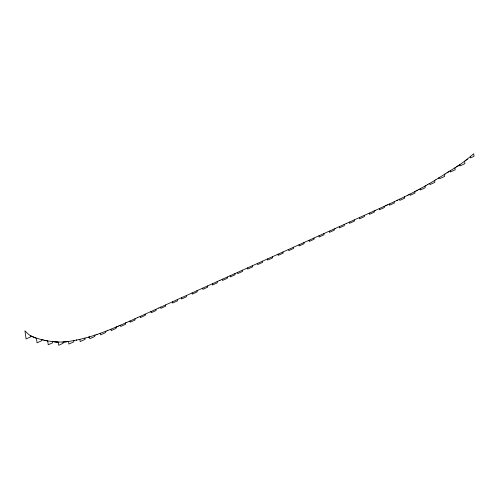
<?xml version="1.0" encoding="UTF-8"?>
<svg xmlns="http://www.w3.org/2000/svg" width="499" height="499" viewBox="0 0 499 499"><rect width="100%" height="100%" fill="white"/><g stroke="black" fill="none" stroke-linecap="round" stroke-linejoin="round"><path stroke-width="0.75" d="M467.264 159.181L473.694 153.729L474.05 156.287L470.501 157.896L470.339 156.692M467.37 159.094L466.559 159.742M466.883 159.487L466.066 160.129M466.228 160.004L465.467 160.597M465.686 160.429L464.974 160.977M465.411 160.641L459.648 164.832M459.76 164.757L459.099 165.2M459.261 165.088L458.762 165.418M458.986 165.269L458.157 165.811M458.712 165.456L457.265 166.379M458.101 165.849L456.99 166.554M444.946 174.076L447.092 172.71M448.202 172.005L448.589 171.762M444.703 174.232L438.721 177.981M447.902 172.192L448.37 171.899M447.478 172.467L447.977 172.149M444.646 174.263L445.096 173.983M447.017 172.76L447.609 172.386M448.701 171.693L455.107 167.726M457.215 166.417L456.766 166.697M456.934 166.591L456.435 166.903M455.599 167.421L456.604 166.803M455.275 167.627L455.618 167.415M438.421 178.162L438.758 177.956M438.478 178.131L435.696 179.84M435.752 179.808L429.795 183.37L429.963 184.574L434.872 182.347L434.617 180.501M429.689 183.432L429.389 183.607M429.059 183.8L429.502 183.538M429.209 183.713L427.599 184.636M427.712 184.574L425.809 185.659M425.921 185.597L418.967 189.427M419.041 189.389L415.923 191.042M417.613 190.15L417.108 190.418M416.154 190.924L409.118 194.529M414.788 191.641L414.987 193.113L410.078 195.34L409.91 194.136M407.315 195.433L408.313 194.934M408.219 194.984L409.274 194.454M407.465 195.358L397.503 200.186M404.639 196.756L404.695 198.159L399.78 200.386L399.618 199.182M396.593 200.61L394.497 201.596M396.443 200.685L397.347 200.255M397.273 200.292L397.653 200.111M394.628 201.534L387.629 204.79M387.667 204.771L386.756 205.189M385.983 205.551L386.893 205.133M375.129 210.484L385.303 205.862M385.247 205.887L386.151 205.469M158.744 308.026L219.978 280.313M158.857 307.977L137.487 317.632M375.242 210.428L346.649 223.334M219.903 280.351L335.334 228.43M335.216 228.48L346.743 223.29M137.524 317.613L129.94 321.019M129.241 321.337L130.021 320.982L130.22 322.198L135.129 319.971L134.961 318.767M129.335 321.294L126.565 322.529M125.605 322.959L126.603 322.51M125.692 322.915L120.39 325.248M119.785 325.51L120.533 325.186L120.677 326.471L125.592 324.244L125.424 323.04M119.922 325.448L118.881 325.903M119.012 325.847L117.795 326.365M117.396 326.539L117.907 326.321M116.828 326.783L117.49 326.496M116.429 326.951L116.885 326.758M116.579 326.889L107.678 330.531M116.03 327.126L116.074 328.379L111.165 330.606L110.971 329.221M107.734 330.506L106.075 331.155M106.212 331.105L105.476 331.392M105.601 331.342L100.274 333.32M100.043 333.401L100.393 333.282M100.081 333.388L96.931 334.486M97.012 334.461L95.147 335.091M94.804 335.203L95.166 335.085M89.546 336.856L94.854 335.191M94.598 335.272L94.748 336.488L89.839 338.715L89.577 336.844L88.891 337.05M88.604 337.131L88.99 337.018M88.679 337.112L79.559 339.439M79.828 339.382L80.189 341.584L85.098 339.357L84.93 338.147M79.721 339.407L79.241 339.507M79.453 339.463L76.74 340.025M76.447 340.087L76.84 340.006M76.522 340.069L74.245 340.505M68.238 341.516L74.326 340.493M73.659 340.617L73.827 341.821L68.912 344.048L68.556 341.472L67.926 341.559M68.132 341.534L67.596 341.609M67.82 341.578L67.296 341.647M67.533 341.615L67.003 341.684M67.178 341.665L66.648 341.728M66.885 341.703L65.038 341.909M66.585 341.74L63.785 342.021M64.92 341.921L57.996 342.083M63.666 342.033L62.949 342.083L63.117 343.293L58.751 345.271L58.314 342.102M58.115 342.089L57.323 342.046M57.934 342.077L56.412 341.977M57.204 342.033L56.044 341.952M56.287 341.971L55.738 341.927M55.982 341.946L54.759 341.834M55.676 341.921L54.085 341.771M54.453 341.809L53.175 341.678M53.231 341.684L47.648 340.917M52.445 341.603L52.613 342.807L48.247 344.784L47.711 340.923L47.155 340.823M47.524 340.892L46.157 340.636M46.781 340.755L46.033 340.611M45.166 340.43L45.889 340.58M45.29 340.455L44.667 340.324M45.041 340.405L43.856 340.143M43.401 340.037L42.671 339.863M43.294 340.012L42.92 339.925M42.795 339.894L42.359 339.788M42.234 339.757L41.791 339.644M41.916 339.676L36.308 338.185M32.123 336.576L31.081 336.039A36.67 25.736 -77.8 0 1 30.558 335.746L36.415 338.216L37.051 342.819L41.598 340.755L41.429 339.551M36.084 338.116L35.198 337.829M35.073 337.786L34.693 337.648M34.518 337.586L33.732 337.287M33.67 337.255L33.327 337.118M33.028 336.987L32.298 336.657M30.533 335.727L30.62 336.894L26.079 338.958L24.95 330.843L27.863 333.706A30.296 21.257 -77.8 0 0 30.545 335.771M464.569 161.289L464.906 163.691L459.997 165.918L459.829 164.707M454.938 167.832L455.207 169.772L450.291 171.999L450.129 170.789M444.36 174.444L444.64 176.44L439.731 178.667L439.563 177.457M425.017 186.108L425.248 187.761L420.333 189.988L420.164 188.784M394.154 201.758L394.329 203.018L389.42 205.245L389.251 204.041M384.205 206.361L384.373 207.565L379.465 209.792L379.296 208.588M374.169 210.915L374.337 212.119L369.428 214.345L369.26 213.142M364.289 215.387L364.457 216.591L359.548 218.818L359.38 217.608M354.246 219.916L354.415 221.126L349.506 223.352L349.337 222.13M344.21 224.431L344.372 225.635L339.463 227.862L339.295 226.646M334.205 228.935L334.374 230.139L329.465 232.366L329.29 231.143M323.895 233.563L324.057 234.773L319.148 237L318.98 235.771M313.965 238.017L314.133 239.221L309.224 241.447L309.049 240.219M303.922 242.52L304.091 243.724L299.182 245.951L299.007 244.728M293.493 247.198L293.662 248.402L288.746 250.629L288.578 249.406M282.945 251.933L283.114 253.136L278.205 255.363L278.03 254.141M272.442 256.654L272.604 257.858L267.695 260.085L267.526 258.862M262.399 261.17L262.568 262.38L257.652 264.607L257.484 263.385M252.475 265.643L252.644 266.853L247.729 269.08L247.56 267.863M242.433 270.177L242.601 271.381L237.692 273.608L237.524 272.392M234.904 273.577L235.066 274.781L230.338 276.926L230.17 275.71M227.238 277.039L227.407 278.242L222.498 280.469L222.329 279.253M217.202 281.573L217.371 282.777L212.462 285.004L212.293 283.794M207.59 285.927L207.759 287.131L202.85 289.358L202.681 288.148M197.011 290.711L197.18 291.915L192.271 294.142L192.103 292.932M186.352 295.533L186.52 296.743L181.611 298.97L181.443 297.76M177.326 299.625L177.494 300.828L172.579 303.055L172.411 301.845M165.581 304.933L165.749 306.137L160.84 308.363L160.672 307.153M155.894 309.318L156.062 310.521L151.147 312.748L150.979 311.532M145.153 314.164L145.321 315.368L140.412 317.595L140.244 316.385M105.376 331.43L105.538 332.633L100.63 334.86L100.411 333.276"/></g></svg>
